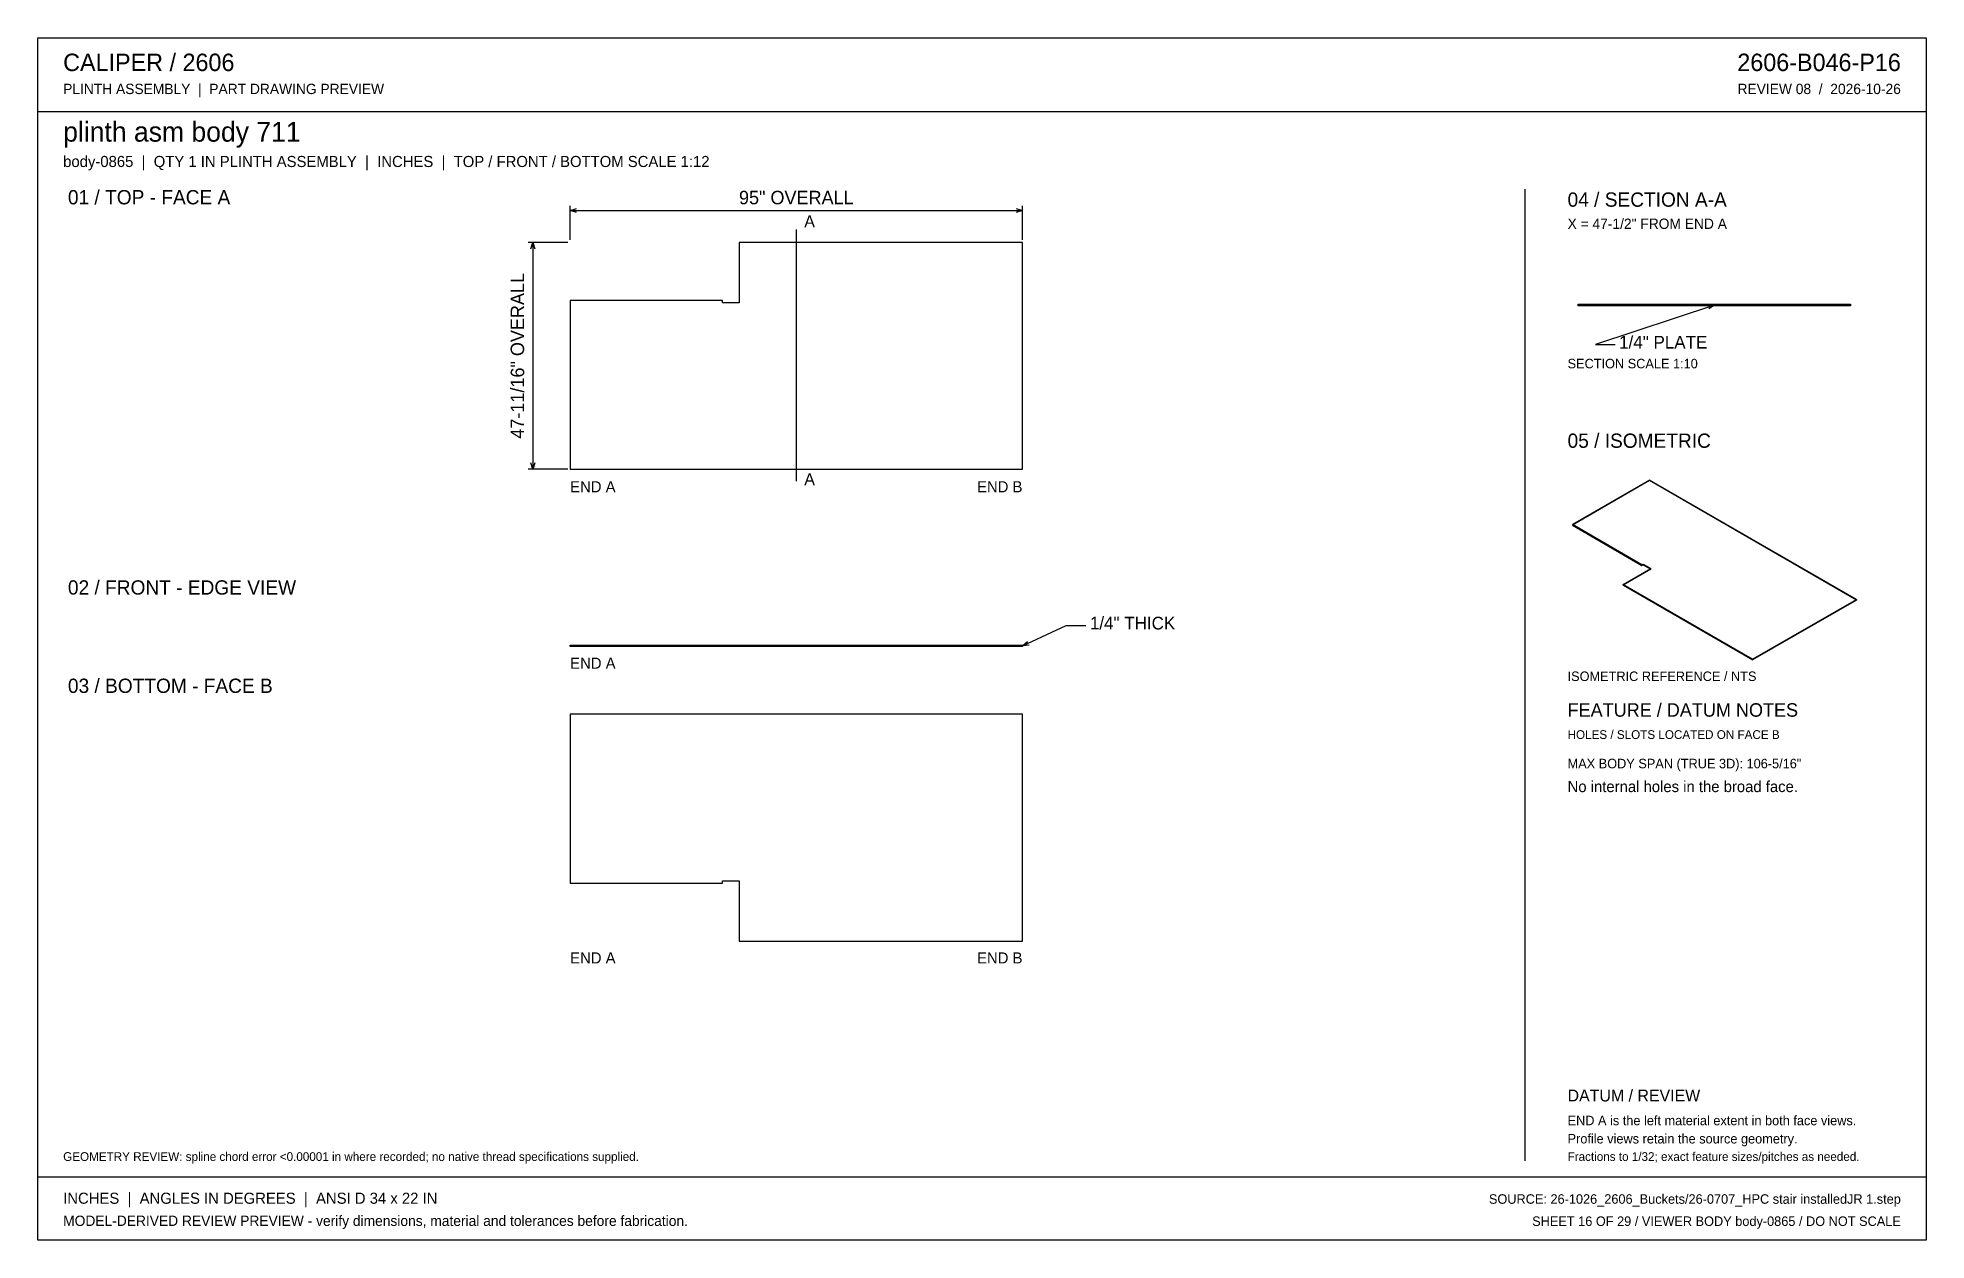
# Model space of a CAD drawing. Header units: inches. Extents: x 6 to 402, y 6 to 258.
import ezdxf
from ezdxf.enums import TextEntityAlignment as Align

# ---------------------------------------------------------------- set-up
doc = ezdxf.new("R2010")
doc.units = ezdxf.units.IN
doc.header["$MEASUREMENT"] = 0

msp = doc.modelspace()

# ---------------------------------------------------------------- linework, layer by layer
at = {"layer": 'ANNOTATION'}
for p, q in [((117.5, 215.84), (117.5, 223.01)), ((117.5, 222.01), (118.83, 222.43)), ((211.17, 222.43), (212.5, 222.01)), ((212.5, 215.84), (212.5, 223.01)), ((117.5, 222.01), (212.5, 222.01)), ((118.83, 221.59), (117.5, 222.01)), ((212.5, 222.01), (211.17, 221.59)), ((117, 215.34), (108.67, 215.34)), ((109.25, 214.01), (109.67, 215.34)), ((109.67, 215.34), (109.67, 167.66)), ((109.67, 215.34), (110.08, 214.01)), ((165, 218.01), (165, 165.16)), ((357.83, 202.18), (332.83, 193.87)), ((356.44, 202.16), (357.83, 202.18)), ((357.83, 202.18), (356.7, 201.37)), ((332.83, 193.87), (337, 193.87)), ((117, 167.66), (108.67, 167.66)), ((109.67, 167.66), (109.25, 168.99)), ((110.08, 168.99), (109.67, 167.66)), ((212.5, 130.54), (221.67, 134.83)), ((212.5, 130.54), (213.53, 131.48)), ((221.67, 134.83), (225.83, 134.83)), ((213.88, 130.73), (212.5, 130.54))]:
    msp.add_line(p, q, dxfattribs=at)
at = {"layer": 'OUTLINE'}
for p, q in [((5.67, 258.33), (402.33, 258.33)), ((5.67, 5.67), (5.67, 258.33)), ((402.33, 258.33), (402.33, 5.67)), ((5.67, 242.83), (402.33, 242.83)), ((318, 226.5), (318, 22.33)), ((153, 215.34), (153, 202.63)), ((212.5, 215.34), (153, 215.34)), ((212.5, 167.66), (212.5, 215.34)), ((149.5, 203.13), (117.5, 203.13)), ((117.5, 203.13), (117.5, 167.66)), ((149.5, 202.63), (149.5, 203.13)), ((153, 202.63), (149.5, 202.63)), ((329.22, 202.33), (386.45, 202.33)), ((329.22, 202.03), (329.22, 202.33)), ((329.72, 202.03), (330.02, 202.33)), ((331.05, 202.03), (331.35, 202.33)), ((332.39, 202.03), (332.69, 202.33)), ((333.72, 202.03), (334.02, 202.33)), ((335.05, 202.03), (335.35, 202.33)), ((336.39, 202.03), (336.69, 202.33)), ((337.72, 202.03), (338.02, 202.33)), ((339.05, 202.03), (339.35, 202.33)), ((340.39, 202.03), (340.69, 202.33)), ((341.72, 202.03), (342.02, 202.33)), ((343.05, 202.03), (343.35, 202.33)), ((344.39, 202.03), (344.69, 202.33)), ((345.72, 202.03), (346.02, 202.33)), ((347.05, 202.03), (347.35, 202.33)), ((348.39, 202.03), (348.69, 202.33)), ((349.72, 202.03), (350.02, 202.33)), ((351.05, 202.03), (351.35, 202.33)), ((352.39, 202.03), (352.69, 202.33)), ((353.72, 202.03), (354.02, 202.33)), ((355.05, 202.03), (355.35, 202.33)), ((356.39, 202.03), (356.69, 202.33)), ((357.72, 202.03), (358.02, 202.33)), ((359.05, 202.03), (359.35, 202.33)), ((360.39, 202.03), (360.69, 202.33)), ((361.72, 202.03), (362.02, 202.33)), ((363.05, 202.03), (363.35, 202.33)), ((364.39, 202.03), (364.69, 202.33)), ((365.72, 202.03), (366.02, 202.33)), ((367.05, 202.03), (367.35, 202.33)), ((368.39, 202.03), (368.69, 202.33)), ((369.72, 202.03), (370.02, 202.33)), ((371.05, 202.03), (371.35, 202.33)), ((372.39, 202.03), (372.69, 202.33)), ((373.72, 202.03), (374.02, 202.33)), ((375.05, 202.03), (375.35, 202.33)), ((376.39, 202.03), (376.69, 202.33)), ((377.72, 202.03), (378.02, 202.33)), ((379.05, 202.03), (379.35, 202.33)), ((380.39, 202.03), (380.69, 202.33)), ((381.72, 202.03), (382.02, 202.33)), ((383.05, 202.03), (383.35, 202.33)), ((384.39, 202.03), (384.69, 202.33)), ((385.72, 202.03), (386.02, 202.33)), ((386.45, 202.33), (386.45, 202.03)), ((386.45, 202.03), (329.22, 202.03)), ((117.5, 167.66), (212.5, 167.66)), ((344.22, 165.4), (328, 156.04)), ((344.22, 165.27), (328, 155.9)), ((387.67, 140.32), (344.22, 165.4)), ((344.22, 165.27), (344.22, 165.4)), ((387.67, 140.19), (344.22, 165.27)), ((342.63, 147.59), (328, 156.04)), ((328, 156.04), (328, 155.9)), ((328, 155.9), (342.63, 147.45)), ((338.65, 143.44), (344.46, 146.79)), ((342.63, 147.59), (342.86, 147.72)), ((342.63, 147.45), (342.63, 147.59)), ((342.63, 147.45), (342.86, 147.59)), ((342.86, 147.59), (342.86, 147.72)), ((342.86, 147.72), (344.46, 146.79)), ((342.86, 147.59), (344.46, 146.66)), ((344.46, 146.66), (344.46, 146.79)), ((344.46, 146.66), (338.65, 143.31)), ((338.65, 143.31), (338.65, 143.44)), ((365.86, 127.73), (338.65, 143.44)), ((338.65, 143.31), (365.86, 127.6)), ((365.86, 127.73), (387.67, 140.32)), ((387.67, 140.19), (365.86, 127.6)), ((387.67, 140.32), (387.67, 140.19)), ((117.5, 130.67), (212.5, 130.67)), ((117.5, 130.42), (117.5, 130.67)), ((212.5, 130.42), (117.5, 130.42)), ((212.5, 130.67), (212.5, 130.42)), ((365.86, 127.6), (365.86, 127.73)), ((212.5, 116.18), (117.5, 116.18)), ((117.5, 116.18), (117.5, 80.7)), ((212.5, 68.49), (212.5, 116.18)), ((117.5, 80.7), (149.5, 80.7)), ((149.5, 81.2), (153, 81.2)), ((149.5, 80.7), (149.5, 81.2)), ((153, 81.2), (153, 68.49)), ((153, 68.49), (212.5, 68.49)), ((5.67, 19), (402.33, 19)), ((402.33, 5.67), (5.67, 5.67))]:
    msp.add_line(p, q, dxfattribs=at)

# ---------------------------------------------------------------- texts
at = {"layer": 'ANNOTATION'}
for s, height, p in [('CALIPER / 2606', 3.6667, (11, 251.33)), ('PLINTH ASSEMBLY  |  PART DRAWING PREVIEW', 2.1667, (11, 246.5)), ('plinth asm body 711', 4.1667, (11, 236.5)), ('body-0865  |  QTY 1 IN PLINTH ASSEMBLY  |  INCHES  |  TOP / FRONT / BOTTOM SCALE 1:12', 2.3333, (11, 231.17)), ('01 / TOP - FACE A', 3, (12, 223.33)), ('04 / SECTION A-A', 3, (327, 222.83)), ('A', 2.5, (166.67, 218.51)), ('X = 47-1/2" FROM END A', 2.1667, (327, 218.17)), ('1/4" PLATE', 2.667, (337.83, 193.03)), ('SECTION SCALE 1:10', 2, (327, 188.87)), ('05 / ISOMETRIC', 3, (327, 172.17)), ('A', 2.5, (166.67, 164.32)), ('END A', 2.333, (117.5, 162.82)), ('02 / FRONT - EDGE VIEW', 3, (12, 141.33)), ('1/4" THICK', 2.667, (226.67, 134)), ('END A', 2.333, (117.5, 125.75)), ('03 / BOTTOM - FACE B', 3, (12, 120.67)), ('ISOMETRIC REFERENCE / NTS', 2, (327, 123.17)), ('FEATURE / DATUM NOTES', 2.8333, (327, 115.67)), ('HOLES / SLOTS LOCATED ON FACE B', 1.8333, (327, 111)), ('MAX BODY SPAN (TRUE 3D): 106-5/16"', 2, (327, 104.83)), ('No internal holes in the broad face.', 2.3333, (327, 99.83)), ('END A', 2.333, (117.5, 63.82)), ('DATUM / REVIEW', 2.5, (327, 34.83)), ('END A is the left material extent in both face views.', 2, (327, 29.83)), ('Profile views retain the source geometry.', 2, (327, 26)), ('GEOMETRY REVIEW: spline chord error <0.00001 in where recorded; no native thread specifications supplied.', 1.83333, (11, 22.33)), ('Fractions to 1/32; exact feature sizes/pitches as needed.', 1.8333, (327, 22.33)), ('INCHES  |  ANGLES IN DEGREES  |  ANSI D 34 x 22 IN', 2.3333, (11, 13.33)), ('MODEL-DERIVED REVIEW PREVIEW - verify dimensions, material and tolerances before fabrication.', 2.1667, (11, 8.67))]:
    msp.add_text(s, height=height, dxfattribs=at).set_placement(p)
for s, height, p in [('2606-B046-P16', 3.6667, (397, 251.33)), ('REVIEW 08  /  2026-10-26', 2.1667, (397, 246.5)), ('END B', 2.333, (212.5, 162.82)), ('END B', 2.333, (212.5, 63.82)), ('SOURCE: 26-1026_2606_Buckets/26-0707_HPC stair installedJR 1.step', 2, (397, 13.33)), ('SHEET 16 OF 29 / VIEWER BODY body-0865 / DO NOT SCALE', 2, (397, 8.67))]:
    msp.add_text(s, height=height, dxfattribs=at).set_placement(p, align=Align.RIGHT)
msp.add_text('95" OVERALL', height=2.8333, dxfattribs=at).set_placement((165, 223.34), align=Align.CENTER)
msp.add_text('47-11/16" OVERALL', height=2.8333, rotation=90, dxfattribs=at).set_placement((107.83, 191.5), align=Align.CENTER)

doc.saveas('drawing.dxf')
